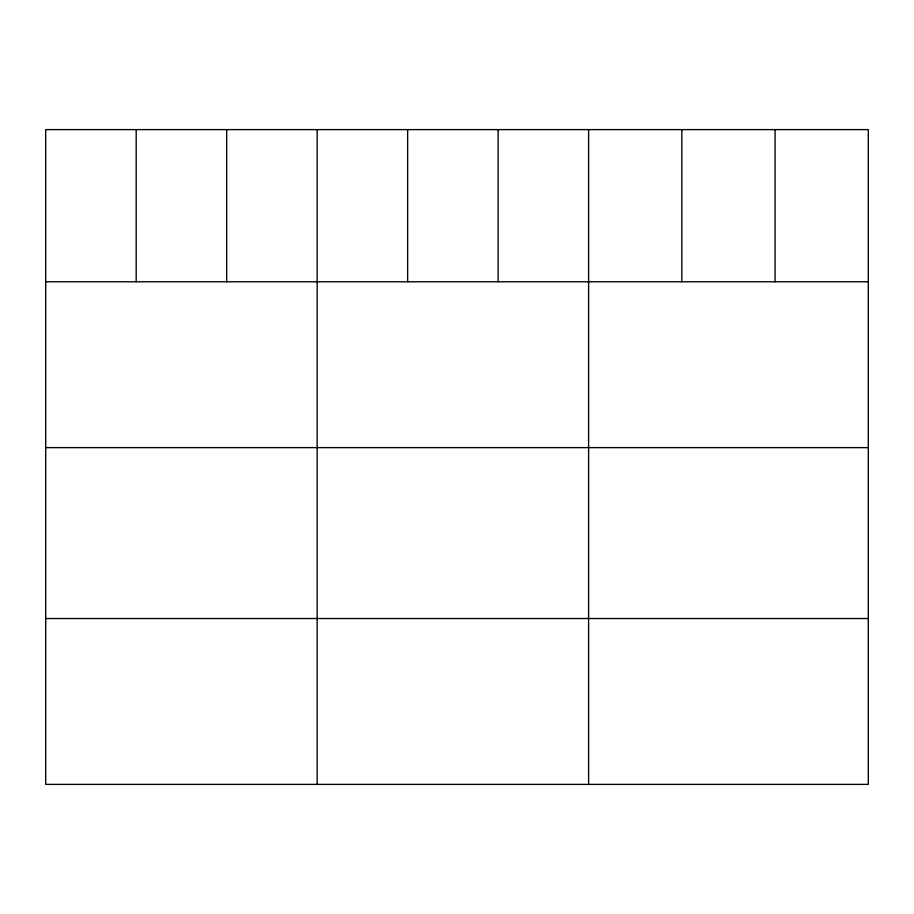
<?xml version="1.0" encoding="UTF-8"?>
<svg xmlns="http://www.w3.org/2000/svg" width="914" height="914" viewBox="0 0 914 914"><rect width="100%" height="100%" fill="white"/><g stroke="black" fill="none" stroke-linecap="round" stroke-linejoin="round"><path stroke-width="1.37" d="M868.3 281.775L868.3 784.383L45.7 784.383L45.7 129.617L868.3 129.617L868.3 281.775L45.7 281.775M45.7 447.632L868.3 447.632M45.7 618.527L868.3 618.527M775.072 129.617L775.072 281.775M681.844 129.617L681.844 281.775M588.616 129.617L588.616 784.383M498.13 129.617L498.13 281.775M407.644 129.617L407.644 281.775M317.158 129.617L317.158 784.383M226.672 129.617L226.672 281.775M136.186 129.617L136.186 281.775"/></g></svg>
